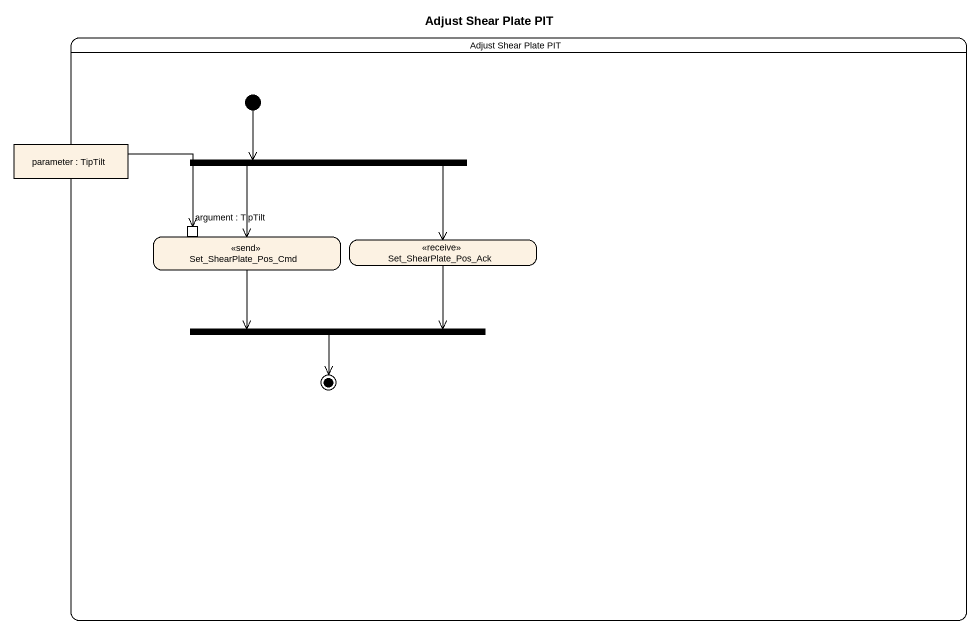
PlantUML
@startuml
title Adjust Shear Plate PIT
hide empty description
state "Adjust Shear Plate PIT" as Adjust_Shear_Plate_PIT {
  state "parameter : TipTilt" as parameter <<object>>
  state fork1 <<fork>>
  state Set_ShearPlate_Pos_Cmd <<send>> {
    state "argument : TipTilt" as argument_TipTilt <<inputPin>>
  }
  state Set_ShearPlate_Pos_Ack <<receive>>
  state fork2 <<join>>
  [*] --> fork1
  fork2 --> [*]
}
parameter -right-> argument_TipTilt
fork1 --> Set_ShearPlate_Pos_Cmd
fork1 --> Set_ShearPlate_Pos_Ack
Set_ShearPlate_Pos_Cmd --> fork2
Set_ShearPlate_Pos_Ack --> fork2
@enduml
